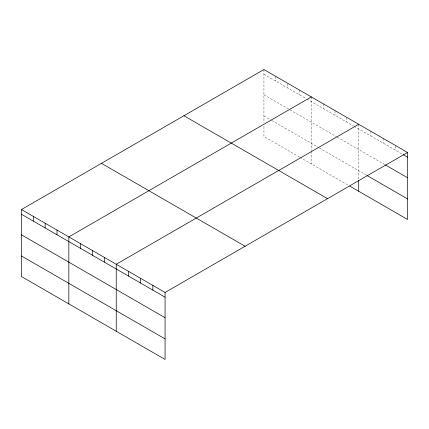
<?xml version="1.0" encoding="UTF-8"?>
<svg xmlns="http://www.w3.org/2000/svg" width="429" height="429" viewBox="0 0 429 429"><rect width="100%" height="100%" fill="white"/><g stroke="black" fill="none" stroke-linecap="round" stroke-linejoin="round"><path stroke-width="0.32" stroke-dasharray="2.15 1.61" d="M263.932 74.265L306.247 98.697M306.81 99.024L353.641 126.062M354.204 126.383L402.558 154.301M263.932 94.814L336.717 136.835M337.28 137.162L384.797 164.597M263.932 115.991L271.262 120.222M271.83 120.549L318.661 147.587M319.224 147.914L366.489 175.198M299.474 157.062L263.932 136.54L263.932 125.268M300.037 157.389L348.562 185.403M395.34 146.01L395.34 150.134M383.135 138.369L383.135 143.088M370.924 131.322L370.924 136.041M358.719 124.276L358.719 179.333M346.868 117.433L346.868 122.152M335.022 110.591L335.022 115.31M323.171 103.754L323.171 108.467M311.325 96.911L311.325 150.643M311.325 151.308L311.325 163.905M299.474 90.069L299.474 94.788M287.628 83.821L287.628 87.945M275.777 76.389L275.777 81.108M263.932 69.546L263.932 122.619"/><path stroke-width="0.64" d="M21.45 209.54L165.068 292.46L165.068 359.454L21.45 276.533L21.45 209.54L263.932 69.546L407.55 152.467L407.55 219.46L349.689 186.052M311.325 96.911L68.844 236.905L68.844 303.898M358.719 124.276L116.238 264.269L116.238 331.258M165.068 292.46L407.55 152.467M403.11 154.622L407.55 157.186M385.355 164.918L407.55 177.735M367.042 175.52L407.55 198.906M183.912 115.744L327.531 198.665M101.469 163.342L245.088 246.262M21.45 214.259L165.068 297.179M21.45 234.808L165.068 317.728M21.45 255.984L165.068 338.899M358.719 180.657L358.719 191.264M152.863 285.414L152.863 290.127M140.653 278.362L140.653 283.081M128.448 271.316L128.448 276.035M104.392 257.427L104.392 262.146M92.541 250.584L92.541 255.303M80.695 243.747L80.695 248.461M56.998 230.062L56.998 234.781M45.147 223.225L45.147 227.938M33.301 216.382L33.301 221.101"/></g></svg>
